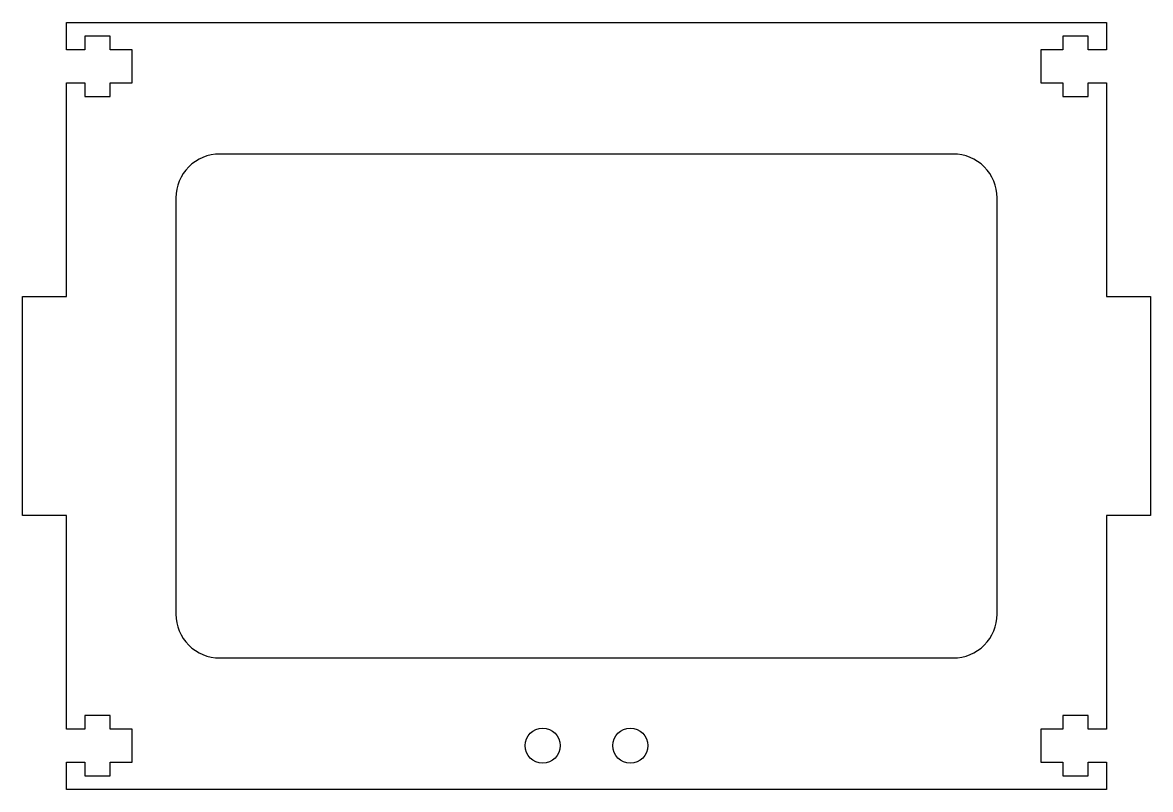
# Model space of a CAD drawing. Header units: millimetres. Extents: x -52 to 52, y -35 to 35.
import ezdxf

# ---------------------------------------------------------------- set-up
doc = ezdxf.new("R2010")
doc.units = ezdxf.units.MM
doc.layers.get('0').update_dxf_attribs({"linetype": 'CONTINUOUS'})

msp = doc.modelspace()

# ---------------------------------------------------------------- linework, layer by layer
msp.add_lwpolyline([(-45.8, -29.5), (-47.5, -29.5), (-47.5, -10), (-51.5, -10), (-51.5, 10), (-47.5, 10), (-47.5, 29.5), (-45.8, 29.5), (-45.8, 28.25), (-43.5, 28.25), (-43.5, 29.5), (-41.5, 29.5), (-41.5, 32.5), (-43.5, 32.5), (-43.5, 33.75), (-45.8, 33.75), (-45.8, 32.5), (-47.5, 32.5), (-47.5, 35), (47.5, 35), (47.5, 32.5), (45.8, 32.5), (45.8, 33.75), (43.5, 33.75), (43.5, 32.5), (41.5, 32.5), (41.5, 29.5), (43.5, 29.5), (43.5, 28.25), (45.8, 28.25), (45.8, 29.5), (47.5, 29.5), (47.5, 10), (51.5, 10), (51.5, -10), (47.5, -10), (47.5, -29.5), (45.8, -29.5), (45.8, -28.25), (43.5, -28.25), (43.5, -29.5), (41.5, -29.5), (41.5, -32.5), (43.5, -32.5), (43.5, -33.75), (45.8, -33.75), (45.8, -32.5), (47.5, -32.5), (47.5, -35), (-47.5, -35), (-47.5, -32.5), (-45.8, -32.5), (-45.8, -33.75), (-43.5, -33.75), (-43.5, -32.5), (-41.5, -32.5), (-41.5, -29.5), (-43.5, -29.5), (-43.5, -28.25), (-45.8, -28.25)], close=True)
msp.add_lwpolyline([(-33.5, -23), (33.5, -23, 0.414214), (37.5, -19), (37.5, 19, 0.414214), (33.5, 23), (-33.5, 23, 0.414214), (-37.5, 19), (-37.5, -19, 0.414214)], format="xyb", close=True)
for centre in [(-4, -31), (4, -31)]:
    msp.add_circle(centre, 1.6)

doc.saveas('drawing.dxf')
